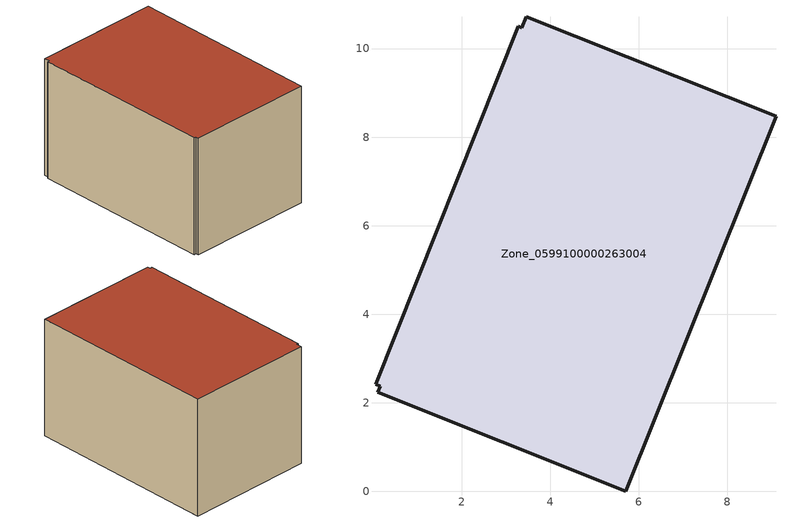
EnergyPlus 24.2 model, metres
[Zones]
Zone_0599100000263004
 floor ground (C_G): 0.1,2.24 0.15,2.38 0.05,2.41 3.28,10.5 3.35,10.47 3.45,10.72 9.1,8.47 5.71,0 z0
 wall outside (C_F): 0.1,2.24 5.71,0 9.1,8.47 3.45,10.72 3.35,10.47 3.28,10.5 0.05,2.41 0.15,2.38 0.1,2.24 z0:5.69
 roof outside (C_R): 0.15,2.38 0.1,2.24 5.71,0 9.1,8.47 3.45,10.72 3.35,10.47 3.28,10.5 0.05,2.41 z5.69
[BUILDING]
Pand.0599100000263004: North Axis=0; Terrain=City; Loads Convergence Tolerance Value=0.04; Temperature Convergence Tolerance Value=0.4; Solar Distribution=FullExterior; Maximum Number of Warmup Days=25; Minimum Number of Warmup Days=1
[Site:Location]
Rotterdam.The.Hague.AP_ZH_NLD Design_Conditions: Latitude=51.96; Longitude=4.45; Time Zone=1; Elevation=-4.5
[SITE:GROUNDTEMPERATURE:BUILDINGSURFACE]
18, 18, 18, 18, 18, 18, 18, 18, 18, 18, 18, 18
[MATERIAL] Thermal Absorptance=0.9; Solar Absorptance=0.7; Visible Absorptance=0.7
Name | Roughness | Thickness | Conductivity | Density | Specific Heat
G.TC.1975-1991 | MediumSmooth | 0.15 | 0.288461 | 540 | 1210
F.TC.1975-1991 | Rough | 0.3 | 0.230769 | 1920 | 840
R.TC.1975-1991 | MediumRough | 0.2 | 0.153846 | 1500 | 1000
[CONSTRUCTION]
C_G: G.TC.1975-1991
C_F: F.TC.1975-1991
C_R: R.TC.1975-1991
[ZONE]
Zone_0599100000263004: Type=1; Multiplier=1; Ceiling Height=Autocalculate; Volume=Autocalculate; Floor Area=autocalculate; Part of Total Floor Area=Yes
[ZONEINFILTRATION:DESIGNFLOWRATE]
Infil_Zone_0599100000263004: Zone or ZoneList or Space or SpaceList=Zone_0599100000263004; Schedule=AlwaysOn; Design Flow Rate Calculation Method=Flow/Area; Flow Rate per Floor Area=0.003; Constant Term Coefficient=1; Temperature Term Coefficient=0; Velocity Term Coefficient=0; Velocity Squared Term Coefficient=0
[HVACTEMPLATE:ZONE:IDEALLOADSAIRSYSTEM]
Zone_0599100000263004: Maximum Heating Supply Air Temperature=50; Minimum Cooling Supply Air Temperature=13; Maximum Heating Supply Air Humidity Ratio=0.0156; Minimum Cooling Supply Air Humidity Ratio=0.0077; Heating Limit=NoLimit; Cooling Limit=NoLimit; Dehumidification Control Type=ConstantSensibleHeatRatio; Cooling Sensible Heat Ratio=0.7; Dehumidification Setpoint=60; Humidification Control Type=None; Humidification Setpoint=30; Outdoor Air Method=None; Outdoor Air Flow Rate per Person=0.00944; Outdoor Air Flow Rate per Zone Floor Area=0; Outdoor Air Flow Rate per Zone=0; Demand Controlled Ventilation Type=None; Outdoor Air Economizer Type=NoEconomizer; Heat Recovery Type=None; Sensible Heat Recovery Effectiveness=0.7; Latent Heat Recovery Effectiveness=0.65
[ZONECONTROL:THERMOSTAT]
ThermostatControl_Zone_0599100000263004: Zone or ZoneList=Zone_0599100000263004; Control Type Schedule=DualSetpointControlType; Control 1=Thermostat_Zone_0599100000263004; Temperature Difference Between Cutout And Setpoint=0
[THERMOSTATSETPOINT:DUALSETPOINT]
Thermostat_Zone_0599100000263004: Heating Setpoint Temperature Schedule=HeatingSetpoint_Zone_0599100000263004; Cooling Setpoint Temperature Schedule=CoolingSetpoint_Zone_0599100000263004
[SCHEDULE:COMPACT]
HeatingSetpoint_Zone_0599100000263004: Through: 12/31, For: AllDays, Until: 24:00, 21
CoolingSetpoint_Zone_0599100000263004: Through: 12/31, For: AllDays, Until: 24:00, 24
DualSetpointControlType: Through: 12/31, For: AllDays, Until: 24:00, 4
AlwaysOn: Through: 12/31, For: AllDays, Until: 24:00, 1
